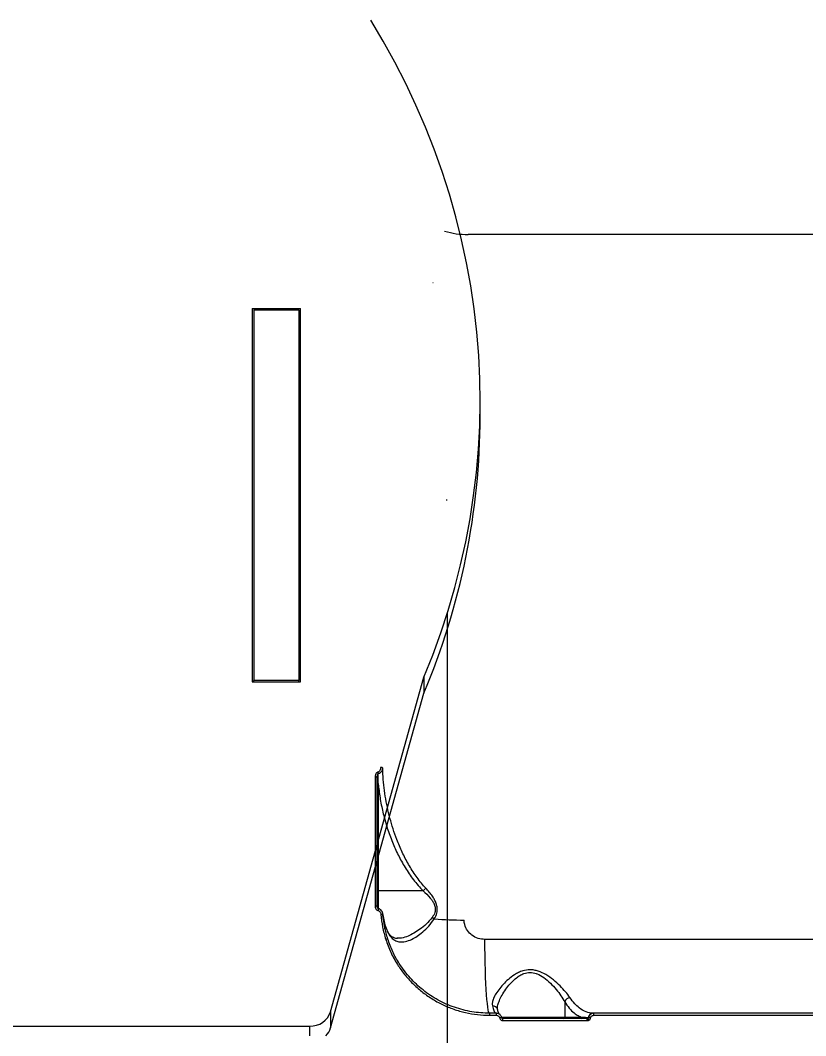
# Model space of a CAD drawing. Header units: millimetres. Extents: x -5238 to 5144, y -3542 to 5092.
# Drawn here: x 386.6 to 753.9, y 198.4 to 673.1 of the extents above; entities that cross this region are included whole.
import ezdxf

# ---------------------------------------------------------------- set-up
doc = ezdxf.new("R2010")
doc.units = ezdxf.units.MM
for name, color, linetype in [('DIKOM_ОБЪЕКТ', 7, 'Continuous'), ('DIKOM_РАЗМЕР_ЗОНА', 7, 'Continuous'), ('DIKOM_РАЗМЕР_ОБЪЕКТА', 7, 'Continuous')]:
    doc.layers.add(name, color=color, linetype=linetype)
doc.styles.add('style1', font='arial.ttf', dxfattribs={"width": 0.8})
doc.dimstyles.new('1-50', dxfattribs={"dimtxt": 300, "dimasz": 200, "dimexe": 100, "dimexo": 0, "dimgap": 100, "dimtad": 1, "dimtxsty": 'style1', "dimcen": 200, "dimclrd": 7, "dimclre": 7, "dimclrt": 7, "dimadec": 1, "dimazin": 2, "dimtfac": 1, "dimtmove": 0, "dimatfit": 2, "dimfxl": 0, "dimlwd": 25, "dimlwe": 18, "dimarcsym": 0})

# ---------------------------------------------------------------- blocks, each defined once
blk = doc.blocks.new('*D0')
at = {"layer": 'Defpoints', "color": 0, "transparency": 16777216}
for p in [(2469.51, 3229.24), (-4251.52, -643.28), (-419.57, -643.28)]:
    blk.add_point(p, dxfattribs=at)
at = {"layer": 'DIKOM_РАЗМЕР_ОБЪЕКТА', "color": 7, "lineweight": 18, "transparency": 16777216}
for p, q in [((2469.51, 3229.24), (-4351.52, 3229.24)), ((-419.57, -643.28), (-4351.52, -643.28))]:
    blk.add_line(p, q, dxfattribs=at)
at = {"layer": 'DIKOM_РАЗМЕР_ОБЪЕКТА', "color": 7, "lineweight": 25, "transparency": 16777216}
blk.add_line((-4251.52, 3029.24), (-4251.52, -443.28), dxfattribs=at)
at = {"layer": 'DIKOM_РАЗМЕР_ОБЪЕКТА', "color": 7, "transparency": 16777216}
for points in [[(-4284.86, 3029.24), (-4218.19, 3029.24), (-4251.52, 3229.24)], [(-4284.86, -443.28), (-4218.19, -443.28), (-4251.52, -643.28)]]:
    blk.add_solid(points, dxfattribs=at)
at = {"layer": 'DIKOM_РАЗМЕР_ОБЪЕКТА', "color": 7, "transparency": 16777216, "insert": (-4504.8, 1292.98), "char_height": 300, "attachment_point": 5, "rotation": 90, "style": 'style1'}
blk.add_mtext('3900', dxfattribs=at)
blk = doc.blocks.new('*D1')
at = {"layer": 'Defpoints', "color": 0, "transparency": 16777216}
for p in [(-4787.63, 5091.56), (3144.22, 5091.56), (-2554.16, -2403.28)]:
    blk.add_point(p, dxfattribs=at)
at = {"layer": 'DIKOM_РАЗМЕР_ЗОНА', "color": 7, "lineweight": 18, "transparency": 16777216}
for p, q in [((3144.22, 5091.56), (-4887.63, 5091.56)), ((-2554.16, -2403.28), (-4887.63, -2403.28))]:
    blk.add_line(p, q, dxfattribs=at)
at = {"layer": 'DIKOM_РАЗМЕР_ЗОНА', "color": 7, "lineweight": 25, "transparency": 16777216}
blk.add_line((-4787.63, -2203.28), (-4787.63, 4891.56), dxfattribs=at)
at = {"layer": 'DIKOM_РАЗМЕР_ЗОНА', "color": 7, "transparency": 16777216}
for points in [[(-4820.97, 4891.56), (-4754.3, 4891.56), (-4787.63, 5091.56)], [(-4820.97, -2203.28), (-4754.3, -2203.28), (-4787.63, -2403.28)]]:
    blk.add_solid(points, dxfattribs=at)
at = {"layer": 'DIKOM_РАЗМЕР_ЗОНА', "color": 7, "transparency": 16777216, "insert": (-5040.81, 1344.14), "char_height": 300, "attachment_point": 5, "rotation": 90, "style": 'style1'}
blk.add_mtext('7500', dxfattribs=at)
blk = doc.blocks.new('*D2')
at = {"layer": 'Defpoints', "color": 0, "transparency": 16777216}
for p in [(5144.22, 2720.02), (-4054.16, -903.28), (5144.22, -3441.88)]:
    blk.add_point(p, dxfattribs=at)
at = {"layer": 'DIKOM_РАЗМЕР_ЗОНА', "color": 7, "lineweight": 18, "transparency": 16777216}
for p, q in [((5144.22, 2720.02), (5144.22, -3541.88)), ((-4054.16, -903.28), (-4054.16, -3541.88))]:
    blk.add_line(p, q, dxfattribs=at)
at = {"layer": 'DIKOM_РАЗМЕР_ЗОНА', "color": 7, "lineweight": 25, "transparency": 16777216}
blk.add_line((-3854.16, -3441.88), (4944.22, -3441.88), dxfattribs=at)
at = {"layer": 'DIKOM_РАЗМЕР_ЗОНА', "color": 7, "transparency": 16777216}
for points in [[(-3854.16, -3408.54), (-3854.16, -3475.21), (-4054.16, -3441.88)], [(4944.22, -3408.54), (4944.22, -3475.21), (5144.22, -3441.88)]]:
    blk.add_solid(points, dxfattribs=at)
at = {"layer": 'DIKOM_РАЗМЕР_ЗОНА', "color": 7, "transparency": 16777216, "insert": (545.03, -3188.7), "char_height": 300, "attachment_point": 5, "style": 'style1'}
blk.add_mtext('9200', dxfattribs=at)
blk = doc.blocks.new('*D3')
at = {"layer": 'Defpoints', "color": 0, "transparency": 16777216}
for p in [(3889.93, 2956), (-2405.68, -161.05), (3889.93, -2949.28)]:
    blk.add_point(p, dxfattribs=at)
at = {"layer": 'DIKOM_РАЗМЕР_ОБЪЕКТА', "color": 7, "lineweight": 18, "transparency": 16777216}
for p, q in [((3889.93, 2956), (3889.93, -3049.28)), ((-2405.68, -161.05), (-2405.68, -3049.28))]:
    blk.add_line(p, q, dxfattribs=at)
at = {"layer": 'DIKOM_РАЗМЕР_ОБЪЕКТА', "color": 7, "lineweight": 25, "transparency": 16777216}
blk.add_line((-2205.68, -2949.28), (3689.93, -2949.28), dxfattribs=at)
at = {"layer": 'DIKOM_РАЗМЕР_ОБЪЕКТА', "color": 7, "transparency": 16777216}
for points in [[(-2205.68, -2915.95), (-2205.68, -2982.61), (-2405.68, -2949.28)], [(3689.93, -2915.95), (3689.93, -2982.61), (3889.93, -2949.28)]]:
    blk.add_solid(points, dxfattribs=at)
at = {"layer": 'DIKOM_РАЗМЕР_ОБЪЕКТА', "color": 7, "transparency": 16777216, "insert": (742.13, -2696.01), "char_height": 300, "attachment_point": 5, "style": 'style1'}
blk.add_mtext('6300', dxfattribs=at)

msp = doc.modelspace()

# ---------------------------------------------------------------- linework, layer by layer
at = {"layer": 'DIKOM_ОБЪЕКТ', "color": 7, "linetype": 'Continuous', "lineweight": 15}
for p, q in [((894.093, 572.948), (596.051, 572.948)), ((579.666, 550.372), (579.439, 550.375)), ((495.086, 538.311), (495.086, 363.807)), ((495.086, 538.299), (517.586, 538.299)), ((495.836, 537.662), (495.836, 364.457)), ((516.836, 537.65), (495.836, 537.65)), ((516.836, 537.662), (516.836, 364.457)), ((517.586, 363.807), (517.586, 538.311)), ((601.636, 487.967), (601.636, 495.467)), ((495.958, 463.948), (495.958, 490.948)), ((495.958, 463.948), (495.958, 490.948)), ((585.746, 448.948), (586.195, 448.948)), ((586.195, 395.776), (586.195, -13.867)), ((531.72, 209.596), (575.303, 366.012)), ((575.303, 366.012), (575.303, 358.512)), ((495.086, 363.807), (517.586, 363.807)), ((516.836, 364.457), (495.836, 364.457)), ((495.836, 363.807), (495.836, 364.457)), ((516.836, 363.807), (516.836, 364.457)), ((531.72, 202.096), (575.303, 358.512)), ((554.037, 266.115), (554.037, 315.588)), ((574.981, 266.115), (554.037, 266.115)), ((554.037, 257.789), (554.037, 266.115)), ((1082.465, 243.45), (603.807, 243.45)), ((641.19, 214.269), (641.19, 206.948)), ((531.72, 209.596), (531.72, 202.096)), ((609.23, 208.948), (606.037, 208.948)), ((609.756, 211.08), (609.742, 211.297)), ((654.741, 208.948), (654.446, 208.948)), ((763.643, 208.948), (654.741, 208.948)), ((606.093, 207.989), (609.289, 207.989)), ((641.19, 206.948), (611.592, 206.948)), ((651.66, 206.448), (612.196, 206.448)), ((612.257, 205.483), (651.754, 205.483)), ((649.274, 206.948), (641.19, 206.948)), ((652.308, 206.865), (652.211, 206.865)), ((654.837, 207.989), (763.83, 207.989)), ((-453.456, 202.968), (521.999, 202.968)), ((521.999, 198.448), (521.999, 202.968))]:
    msp.add_line(p, q, dxfattribs=at)
at = {"layer": 'DIKOM_ОБЪЕКТ', "color": 7, "linetype": 'Continuous', "lineweight": 15, "flags": 128}
for points in [[(575.303, 366.012), (579.444, 376.337), (583.239, 386.76), (586.686, 397.274), (589.781, 407.87), (592.522, 418.539), (594.906, 429.272), (596.932, 440.06), (598.597, 450.894), (599.902, 461.765), (600.843, 472.664), (601.421, 483.582), (601.635, 494.51), (601.485, 505.439), (600.97, 516.36), (600.093, 527.263), (598.852, 538.14), (597.25, 548.981), (595.287, 559.778), (592.965, 570.521), (590.287, 581.201), (587.254, 591.811), (583.868, 602.34), (580.134, 612.78), (576.053, 623.122), (571.629, 633.359), (566.866, 643.48), (561.768, 653.478), (556.339, 663.345), (550.584, 673.072)], [(553.537, 319.072), (553.518, 319.131), (553.462, 319.188), (553.371, 319.24), (553.248, 319.287), (553.098, 319.325), (552.928, 319.353), (552.742, 319.371), (552.548, 319.377)], [(554.037, 315.588), (553.939, 315.585), (553.846, 315.575), (553.759, 315.559), (553.683, 315.537), (553.621, 315.51), (553.575, 315.48), (553.546, 315.447), (553.537, 315.412)], [(554.037, 266.115), (553.939, 266.111), (553.846, 266.101), (553.759, 266.085), (553.683, 266.063), (553.621, 266.037), (553.575, 266.006), (553.546, 265.973), (553.537, 265.939)], [(606.037, 208.948), (605.822, 209.13), (605.609, 209.676), (605.4, 210.579), (605.197, 211.833), (605.002, 213.425), (604.816, 215.341), (604.641, 217.563), (604.479, 220.071), (604.331, 222.843), (604.198, 225.853), (604.083, 229.073), (603.985, 232.475), (603.906, 236.027), (603.846, 239.696), (603.807, 243.45)]]:
    msp.add_lwpolyline(points, dxfattribs=at)
at = {"layer": 'DIKOM_ОБЪЕКТ', "color": 7, "linetype": 'Continuous', "lineweight": 15}
for centre, radius, start, end in [((596.037, 612.948), 40, 253.99634, 269.99776), ((267.989, 488.431), 333.647, 337.0835, 359.92045), ((555.294, 322.712), 1.106, 45.16093, 100.69146), ((540.891, 318.92), 13.243, 8.99888, 11.8771), ((552.787, 257.344), 1.658, 63.12092, 98.26367), ((565.964, 254.838), 12.314, 165.87575, 169.80016), ((555.588, 253.279), 1.84, 70.22624, 101.27818), ((575.862, 247.505), 7.014, 51.87336, 61.56052), ((595.649, 480.077), 227.579, 266.10567, 269.61975), ((558.367, 241.504), 2.131, 88.03957, 113.88855), ((644.092, 213.288), 3.064, 99.51172, 161.31183), ((522.432, 212.775), 9.817, 267.47278, 341.1083), ((601.849, 208.221), 4.251, 356.86271, 9.84397), ((607.509, 210.039), 2.35, 18.43209, 92.85049), ((605.231, 208.221), 4.065, 356.72003, 10.30143), ((654.541, 206.605), 2.345, 92.32877, 173.63454), ((652.316, 208.22), 2.532, 354.76685, 16.71707), ((612.348, 199.054), 7.841, 94.74637, 101.581), ((608.325, 205.718), 3.939, 356.58145, 10.68662), ((640.712, 206.926), 0.478, 272.93645, 2.65741), ((648.796, 206.926), 0.478, 272.93697, 2.65689), ((649.147, 205.716), 2.618, 354.88216, 16.23527), ((651.715, 206.933), 0.5, 301.81466, 352.1477), ((648.987, 204.064), 3.863, 24.45642, 39.25308), ((651.421, 196.211), 10.69, 79.89082, 85.24061), ((523.712, 204.394), 8.332, 314.47074, 343.99543)]:
    msp.add_arc(centre, radius, start, end, dxfattribs=at)
for points, knots in [([(555.089, 323.8), (555.054, 323.406), (555.002, 322.821), (554.642, 322.161), (554.309, 321.825), (554.028, 321.684), (553.881, 321.652), (553.85, 321.646)], [0, 0, 0, 0, 0.4456092, 0.6623407, 0.8364866, 0.9657342, 1, 1, 1, 1]), ([(553.97, 320.992), (554.022, 321), (554.262, 321.04), (554.718, 321.202), (555.283, 321.589), (555.807, 322.246), (556.044, 322.926), (556.068, 323.382), (556.074, 323.497)], [0, 0, 0, 0, 0.0398467, 0.1864864, 0.3714868, 0.5855063, 0.8948775, 1, 1, 1, 1]), ([(576.226, 267.416), (576.064, 267.59), (574.427, 269.359), (571.57, 272.949), (568.085, 278.428), (565.129, 284.185), (562.095, 291.384), (559.278, 300.104), (557.123, 310.374), (556.267, 318.22), (556.107, 322.599), (556.074, 323.497)], [0, 0, 0, 0, 0.0115182, 0.1169979, 0.2229802, 0.3292406, 0.4351023, 0.608327, 0.7820044, 0.9552837, 1, 1, 1, 1]), ([(553.85, 321.646), (553.817, 321.638), (553.664, 321.605), (553.371, 321.455), (553.02, 321.099), (552.641, 320.404), (552.585, 319.787), (552.548, 319.377)], [0, 0, 0, 0, 0.0349423, 0.1620416, 0.3362697, 0.5591749, 1, 1, 1, 1]), ([(552.548, 319.377), (552.548, 318.742), (552.548, 315.567), (552.549, 307.272), (552.549, 294.401), (552.549, 277.468), (552.549, 265.599), (552.549, 258.985)], [0, 0, 0, 0, 0.0321653, 0.1608344, 0.4183964, 0.6759568, 1, 1, 1, 1]), ([(553.537, 319.072), (553.548, 319.413), (553.564, 319.911), (553.686, 320.5), (553.789, 320.786), (553.88, 320.921), (553.932, 320.97), (553.959, 320.985), (553.97, 320.992)], [0, 0, 0, 0, 0.5066177, 0.7402903, 0.8952817, 0.9534516, 0.9811243, 1, 1, 1, 1]), ([(553.537, 258.823), (553.537, 263.902), (553.537, 274.059), (553.537, 289.181), (553.537, 304.215), (553.537, 314.119), (553.537, 319.072)], [0, 0, 0, 0, 0.2493144, 0.4986286, 0.7493142, 1, 1, 1, 1]), ([(554.037, 315.588), (554.032, 315.9), (554.006, 317.461), (553.984, 319.264), (553.972, 320.753), (553.97, 320.992)], [0, 0, 0, 0, 0.1734995, 0.867498, 1, 1, 1, 1]), ([(554.037, 315.588), (554.313, 313.336), (554.864, 308.831), (556.287, 302.116), (558.151, 295.457), (560.483, 289.015), (563.239, 282.854), (566.49, 276.968), (570.277, 271.264), (573.413, 267.831), (574.981, 266.115)], [0, 0, 0, 0, 0.1257428, 0.2514876, 0.3794596, 0.5074223, 0.6285588, 0.749665, 0.8748948, 1, 1, 1, 1]), ([(574.981, 266.115), (574.982, 266.115), (574.985, 266.115), (574.989, 266.116), (574.99, 266.118), (574.991, 266.118)], [0, 0, 0, 0, 0.4577315, 0.8338436, 1, 1, 1, 1]), ([(576.226, 267.416), (576.202, 267.386), (576.033, 267.169), (575.637, 266.711), (575.217, 266.325), (574.991, 266.118)], [0, 0, 0, 0, 0.0699327, 0.5005529, 1, 1, 1, 1]), ([(574.991, 266.118), (574.992, 266.117), (576.135, 265.092), (577.691, 263.618), (579.343, 261.46), (580.242, 259.881), (580.78, 258.023), (580.541, 255.728), (579.697, 254.433), (579.203, 253.673)], [0, 0, 0, 0, 0.0003194, 0.3168724, 0.4308567, 0.544453, 0.6783329, 0.8113839, 1, 1, 1, 1]), ([(580.193, 253.023), (580.659, 253.917), (581.466, 255.464), (581.674, 258.055), (581.185, 260.179), (580.339, 262.016), (578.804, 264.498), (577.312, 266.187), (576.226, 267.416)], [0, 0, 0, 0, 0.191458, 0.3312421, 0.4704842, 0.5835717, 0.6969282, 1, 1, 1, 1]), ([(552.549, 258.985), (552.55, 258.932), (552.556, 258.606), (552.679, 258.064), (553.015, 257.511), (553.409, 257.156), (553.699, 257.064), (553.845, 257.018)], [0, 0, 0, 0, 0.0639358, 0.3885944, 0.6455877, 0.8222993, 1, 1, 1, 1]), ([(554.068, 257.84), (554.056, 257.84), (554.029, 257.839), (553.972, 257.856), (553.875, 257.913), (553.731, 258.069), (553.589, 258.376), (553.514, 258.658), (553.538, 258.822), (553.539, 258.826)], [0, 0, 0, 0, 0.029108, 0.0640225, 0.1429295, 0.3079494, 0.5851473, 0.9890359, 1, 1, 1, 1]), ([(553.845, 257.018), (553.996, 256.97), (554.298, 256.874), (554.715, 256.497), (555.092, 255.906), (555.18, 255.376), (555.229, 255.083)], [0, 0, 0, 0, 0.1848998, 0.3685959, 0.65009, 1, 1, 1, 1]), ([(556.165, 255.129), (556.155, 255.288), (556.125, 255.772), (555.807, 256.505), (555.269, 257.217), (554.648, 257.683), (554.198, 257.777), (554.016, 257.815)], [0, 0, 0, 0, 0.1289453, 0.3931671, 0.6312505, 0.8509687, 1, 1, 1, 1]), ([(555.229, 255.083), (555.434, 253.129), (555.847, 249.192), (556.949, 245.374), (557.504, 243.452)], [0, 0, 0, 0, 0.4964915, 1, 1, 1, 1]), ([(558.44, 243.634), (557.903, 245.487), (556.822, 249.22), (556.415, 253.071), (556.211, 255.01)], [0, 0, 0, 0, 0.4964771, 1, 1, 1, 1]), ([(556.211, 255.01), (556.352, 253.964), (556.635, 251.862), (557.29, 249.81), (557.618, 248.78)], [0, 0, 0, 0, 0.4978605, 1, 1, 1, 1]), ([(557.572, 249.095), (557.553, 249.142), (557.168, 250.085), (556.718, 251.983), (556.287, 253.946), (556.229, 254.994), (556.222, 255.107)], [0, 0, 0, 0, 0.024215, 0.4833639, 0.9444722, 1, 1, 1, 1]), ([(557.618, 248.78), (557.726, 248.489), (558.162, 247.309), (559.095, 245.545), (560.525, 243.832), (562.176, 242.74), (564.21, 242.153), (566.685, 242.313), (569.439, 243.307), (572.167, 244.889), (574.861, 246.964), (577.691, 249.551), (579.36, 251.867), (580.193, 253.023)], [0, 0, 0, 0, 0.0275983, 0.1121815, 0.1968228, 0.2807399, 0.3647049, 0.478245, 0.5919094, 0.6886558, 0.7854218, 0.8928607, 1, 1, 1, 1]), ([(579.203, 253.673), (578.313, 252.641), (576.504, 250.542), (573.535, 248.214), (570.655, 246.321), (567.787, 244.91), (565.153, 244.004), (563.563, 244.004), (562.904, 244.004)], [0, 0, 0, 0, 0.17502, 0.356024, 0.5171461, 0.6812264, 0.8677054, 1, 1, 1, 1]), ([(603.807, 243.45), (602.735, 243.547), (600.605, 243.739), (597.738, 245.249), (595.547, 247.49), (594.323, 250.054), (594.193, 251.782), (594.139, 252.503)], [0, 0, 0, 0, 0.218019, 0.4332367, 0.6437881, 0.8514369, 1, 1, 1, 1]), ([(557.618, 248.78), (557.617, 248.807), (557.612, 248.894), (557.606, 249.003), (557.563, 249.068), (557.551, 249.084)], [0, 0, 0, 0, 0.262407, 0.8116577, 1, 1, 1, 1]), ([(562.914, 243.938), (562.693, 243.937), (562.085, 243.936), (561.282, 244.179), (560.441, 244.627), (559.685, 245.287), (558.965, 246.173), (558.287, 247.348), (557.811, 248.353), (557.603, 249.014), (557.571, 249.113)], [0, 0, 0, 0, 0.098245, 0.2699115, 0.4320769, 0.5708755, 0.7016324, 0.8402006, 0.9758886, 1, 1, 1, 1]), ([(557.504, 243.452), (558.239, 241.424), (559.709, 237.369), (562.736, 231.916), (566.198, 227.058), (570.008, 222.813), (574.267, 219.004), (578.94, 215.702), (583.955, 212.935), (589.243, 210.736), (594.746, 209.172), (600.385, 208.178), (604.192, 208.052), (606.093, 207.989)], [0, 0, 0, 0, 0.1009691, 0.2019362, 0.2903377, 0.3790226, 0.4674241, 0.5561133, 0.6450891, 0.7337803, 0.822425, 0.9113534, 1, 1, 1, 1]), ([(606.037, 208.948), (603.28, 209.074), (599.104, 209.265), (593.627, 210.456), (588.267, 212.064), (583.127, 214.353), (578.333, 217.253), (573.811, 220.542), (569.724, 224.382), (566.167, 228.675), (563.363, 232.723), (560.605, 237.666), (559.165, 241.634), (558.44, 243.634)], [0, 0, 0, 0, 0.1312177, 0.1987841, 0.2663504, 0.3975682, 0.4651566, 0.5327449, 0.6634786, 0.7308148, 0.7981507, 0.8982444, 1, 1, 1, 1]), ([(643.586, 216.309), (642.956, 217.184), (641.695, 218.935), (639.056, 221.751), (635.993, 224.556), (632.59, 226.983), (629.464, 228.501), (626.923, 229.143), (624.458, 229.364), (621.911, 228.944), (619.524, 227.989), (617.198, 226.676), (614.752, 224.815), (612.3, 222.413), (610.22, 219.927), (608.65, 217.544), (607.651, 215.413), (607.213, 213.695), (607.338, 212.781), (607.392, 212.386)], [0, 0, 0, 0, 0.0759078, 0.151905, 0.228634, 0.3051872, 0.3688606, 0.4016189, 0.4343315, 0.4904583, 0.5282351, 0.5660844, 0.6308768, 0.6957711, 0.7645226, 0.83323, 0.8936808, 0.9540643, 1, 1, 1, 1]), ([(609.742, 211.297), (609.74, 211.33), (609.697, 211.926), (610.047, 213.325), (610.868, 215.563), (612.229, 218.097), (614, 220.719), (616.12, 223.264), (618.211, 225.243), (620.245, 226.659), (622.295, 227.679), (624.943, 228.224), (627.113, 227.812), (629.273, 226.998), (631.653, 225.579), (634.577, 223), (637.229, 220.059), (639.523, 217.066), (640.63, 215.209), (641.19, 214.269)], [0, 0, 0, 0, 0.0036978, 0.0675185, 0.1330232, 0.2059738, 0.2804207, 0.3479313, 0.4168171, 0.4545144, 0.4931122, 0.5476444, 0.60151, 0.6112416, 0.6755393, 0.7549346, 0.8369728, 0.9174678, 1, 1, 1, 1]), ([(641.19, 214.269), (641.882, 213.258), (643.279, 211.219), (645.387, 209.168), (647.394, 207.723), (648.646, 207.207), (649.274, 206.948)], [0, 0, 0, 0, 0.2794503, 0.563418, 0.7807114, 1, 1, 1, 1]), ([(654.446, 208.948), (653.355, 209.065), (651.142, 209.301), (648.268, 211.038), (645.721, 213.364), (644.335, 215.275), (643.586, 216.309)], [0, 0, 0, 0, 0.2848638, 0.5777467, 0.7715672, 1, 1, 1, 1]), ([(607.392, 212.386), (607.618, 211.586), (608.076, 209.963), (608.68, 209.06), (609.044, 208.975), (609.16, 208.948)], [0, 0, 0, 0, 0.3984818, 0.8085245, 1, 1, 1, 1]), ([(611.694, 206.865), (611.686, 206.907), (611.626, 207.225), (611.389, 207.797), (610.821, 208.433), (610.072, 208.865), (609.511, 208.92), (609.23, 208.948)], [0, 0, 0, 0, 0.0371066, 0.2779621, 0.5187623, 0.7593461, 1, 1, 1, 1]), ([(610.529, 208.466), (610.53, 208.465), (610.531, 208.463), (610.395, 208.713), (610.192, 209.24), (609.969, 209.931), (609.822, 210.548), (609.765, 210.786)], [0, 0, 0, 0, 0.1145996, 0.3226836, 0.562815, 0.831541, 1, 1, 1, 1]), ([(609.835, 210.826), (609.821, 210.857), (609.781, 210.95), (609.785, 211.161), (609.788, 211.301)], [0, 0, 0, 0, 0.3344406, 1, 1, 1, 1]), ([(654.741, 208.948), (654.655, 208.945), (654.294, 208.934), (653.678, 208.757), (653.01, 208.295), (652.509, 207.648), (652.375, 207.127), (652.308, 206.865)], [0, 0, 0, 0, 0.0748986, 0.3151639, 0.5451411, 0.7714934, 1, 1, 1, 1]), ([(609.289, 207.989), (609.458, 207.972), (609.796, 207.939), (610.247, 207.679), (610.589, 207.296), (610.732, 206.953), (610.769, 206.761), (610.773, 206.736)], [0, 0, 0, 0, 0.240471, 0.4810067, 0.7218761, 0.9628591, 1, 1, 1, 1]), ([(610.773, 206.736), (610.778, 206.71), (610.815, 206.519), (610.958, 206.175), (611.3, 205.793), (611.75, 205.533), (612.088, 205.499), (612.257, 205.483)], [0, 0, 0, 0, 0.0372903, 0.2782241, 0.5190359, 0.7595575, 1, 1, 1, 1]), ([(612.19, 206.45), (612.182, 206.45), (612.112, 206.445), (611.978, 206.487), (611.824, 206.598), (611.726, 206.737), (611.712, 206.835), (611.707, 206.871)], [0, 0, 0, 0, 0.0344629, 0.3054426, 0.5782298, 0.8480955, 1, 1, 1, 1]), ([(652.211, 206.865), (651.355, 206.876), (650.372, 206.888), (649.4, 206.941), (649.274, 206.948)], [0, 0, 0, 0, 0.8707777, 1, 1, 1, 1]), ([(651.979, 206.508), (651.905, 206.485), (651.8, 206.452), (651.692, 206.449), (651.66, 206.448)], [0, 0, 0, 0, 0.7052558, 1, 1, 1, 1]), ([(651.754, 205.483), (651.829, 205.485), (652.088, 205.494), (652.331, 205.593), (652.504, 205.663)], [0, 0, 0, 0, 0.2878942, 1, 1, 1, 1]), ([(652.308, 206.865), (652.295, 206.821), (652.28, 206.767), (652.218, 206.67), (652.128, 206.579), (652.028, 206.531), (651.979, 206.508)], [0, 0, 0, 0, 0.2618206, 0.3210426, 0.6715907, 1, 1, 1, 1]), ([(652.504, 205.663), (652.621, 205.735), (652.875, 205.893), (653.171, 206.264), (653.255, 206.579), (653.297, 206.736)], [0, 0, 0, 0, 0.2986128, 0.6490451, 1, 1, 1, 1]), ([(653.297, 206.736), (653.339, 206.893), (653.423, 207.209), (653.74, 207.597), (654.164, 207.875), (654.554, 207.98), (654.783, 207.987), (654.837, 207.989)], [0, 0, 0, 0, 0.2249682, 0.4495908, 0.6803307, 0.9238109, 1, 1, 1, 1])]:
    msp.add_open_spline(points, degree=3, knots=knots, dxfattribs=at)

# ---------------------------------------------------------------- dimensions: what is measured, and where the dimension line sits
at = {"layer": 'DIKOM_РАЗМЕР_ЗОНА'}
dim = msp.add_linear_dim(base=(-4787.635, 5091.556), p1=(-2554.164, -2403.276), p2=(3144.22, 5091.556), angle=90, text='7500', dimstyle='1-50', dxfattribs=at)
dim.commit()
dim.dimension.update_dxf_attribs({"geometry": '*D1', "text_midpoint": (-4787.635, 1344.14), "dimtype": 160})
dim = msp.add_linear_dim(base=(5144.22, -3441.876), p1=(-4054.164, -903.276), p2=(5144.22, 2720.022), text='9200', dimstyle='1-50', dxfattribs=at)
dim.commit()
dim.dimension.update_dxf_attribs({"geometry": '*D2', "text_midpoint": (545.028, -3441.876), "dimtype": 160})
at = {"layer": 'DIKOM_РАЗМЕР_ОБЪЕКТА'}
dim = msp.add_linear_dim(base=(-4251.523, -643.276), p1=(2469.506, 3229.243), p2=(-419.568, -643.276), angle=90, text='3900', dimstyle='1-50', dxfattribs=at)
dim.commit()
dim.dimension.update_dxf_attribs({"geometry": '*D0', "text_midpoint": (-4251.523, 1292.984), "dimtype": 160})
dim = msp.add_linear_dim(base=(3889.931, -2949.281), p1=(-2405.679, -161.052), p2=(3889.931, 2956.002), text='6300', dimstyle='1-50', dxfattribs=at)
dim.commit()
dim.dimension.update_dxf_attribs({"geometry": '*D3', "text_midpoint": (742.126, -2949.281), "dimtype": 160})

doc.saveas('drawing.dxf')
